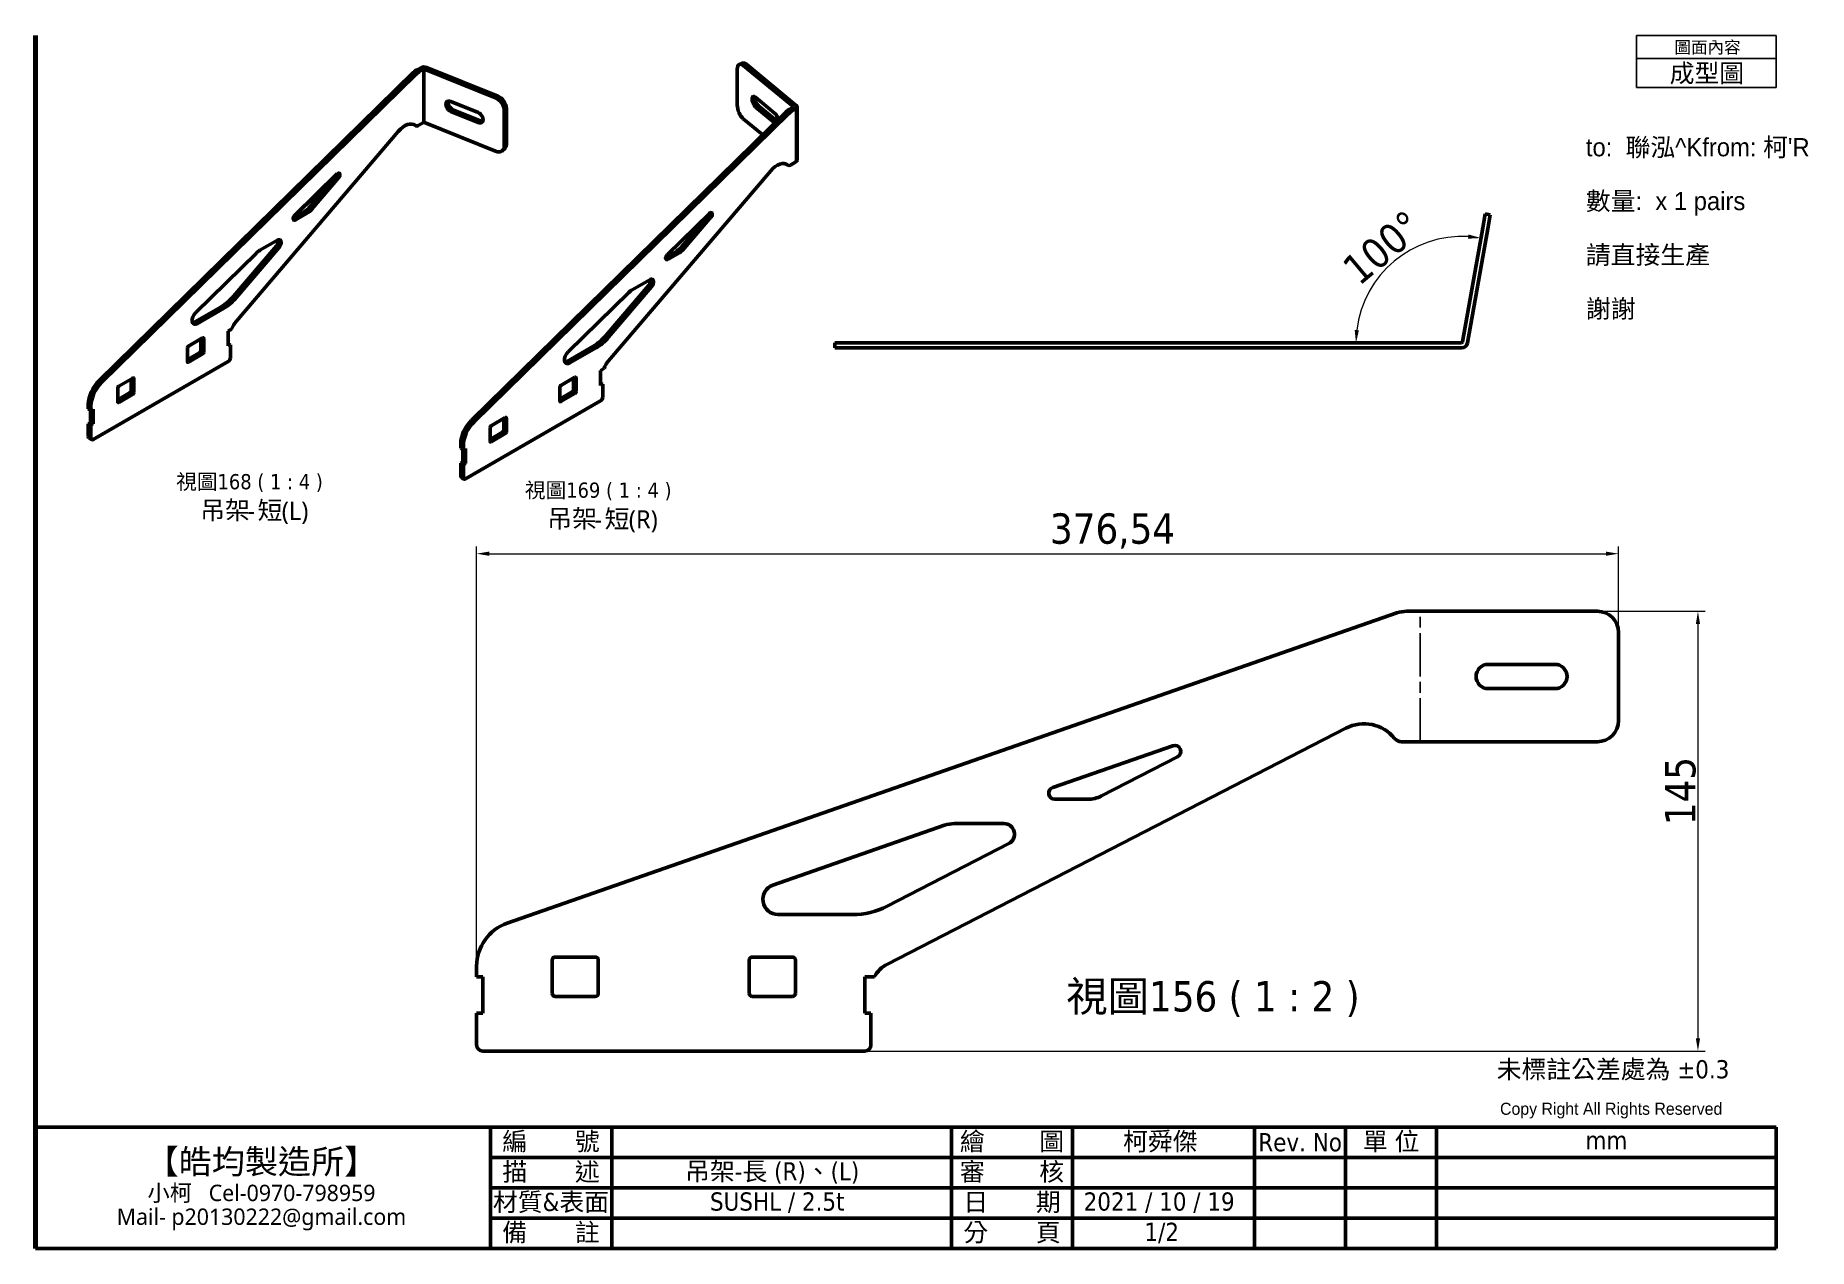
# Model space of a CAD drawing. Header units: millimetres. Extents: x 10 to 595, y 10 to 410.
import ezdxf
from ezdxf.enums import TextEntityAlignment as Align

# ---------------------------------------------------------------- set-up
doc = ezdxf.new("R2010")
doc.units = ezdxf.units.MM
doc.header["$LTSCALE"] = 2
doc.linetypes.add('CHAIN', pattern=[0.3543, 0.2362, -0.0295, 0.0591, -0.0295])
for name, color, linetype, lineweight in [('可見 (ISO)', 7, 'Continuous', 50), ('圖框 (ISO)', 7, 'Continuous', 70), ('折彎中心線 (ISO)', 7, 'CHAIN', 25), ('標註 (ISO)', 12, 'Continuous', 18), ('標題 (ISO)', 7, 'Continuous', 50), ('窄部可見 (ISO)', 7, 'Continuous', 35), ('符號 (ISO)', 7, 'Continuous', 25)]:
    doc.layers.add(name, color=color, linetype=linetype, lineweight=lineweight)
doc.styles.add('@2.0標示文字 (ISO)', font='tahoma_0.ttf')
doc.styles.add('@2.5註記文字 (ISO)', font='tahoma_0.ttf')
doc.styles.add('@3.0標示文字 (ISO)', font='tahoma_0.ttf')
doc.styles.add('文字型式111', font='Microsoft JhengHei.ttf')
doc.styles.add('文字型式117', font='segoeui_0.ttf')
doc.styles.add('標示文字 (ISO)', font='tahoma_0.ttf')
doc.styles.add('註記文字 (ISO)', font='tahoma_0.ttf')
doc.dimstyles.new('預設 (ISO)', dxfattribs={"dimscale": 2, "dimtxt": 5, "dimasz": 2.1, "dimexe": 1.2, "dimexo": 0.5, "dimgap": 0.3, "dimtad": 1, "dimrnd": 1e-08, "dimtxsty": '標示文字 (ISO)', "dimcen": 0.09, "dimdle": 3, "dimclrd": 256, "dimclre": 256, "dimclrt": 256, "dimazin": 2, "dimtfac": 1, "dimtmove": 0, "dimatfit": 3, "dimfxl": 0, "dimtolj": 1, "dimtzin": 0, "dimlwd": -1, "dimlwe": -1, "dimarcsym": 0})

# ---------------------------------------------------------------- blocks, each defined once
blk = doc.blocks.new('圖框 預設圖框')
at = {"layer": '圖框 (ISO)', "flags": 128}
blk.add_lwpolyline([(5, 5), (5, 205)], dxfattribs=at)
blk = doc.blocks.new('標題欄框 KSJ-單位mm')
at = {"layer": '標題 (ISO)'}
for p, q in [((41.84, 139.37), (328.84, 139.37)), ((41.84, 130.09), (41.84, 139.37)), ((116.84, 139.37), (116.84, 119.37)), ((136.84, 139.37), (136.84, 119.37)), ((136.84, 139.37), (136.84, 119.37)), ((192.84, 139.37), (192.84, 119.37)), ((212.84, 139.37), (212.84, 119.37)), ((212.84, 139.37), (212.84, 119.37)), ((242.84, 139.37), (242.84, 119.37)), ((257.84, 139.37), (257.84, 119.37)), ((272.84, 139.37), (272.84, 119.37)), ((328.84, 133.09), (328.84, 139.37)), ((116.84, 134.37), (192.84, 134.37)), ((192.84, 134.37), (212.84, 134.37)), ((212.84, 134.37), (242.84, 134.37)), ((242.84, 134.37), (328.84, 134.37)), ((328.84, 133.09), (328.84, 119.37)), ((41.84, 119.37), (41.84, 130.09)), ((116.84, 129.37), (192.84, 129.37)), ((192.84, 129.37), (242.84, 129.37)), ((242.84, 129.37), (328.84, 129.37)), ((116.84, 124.37), (192.84, 124.37)), ((192.84, 124.37), (242.84, 124.37)), ((242.84, 124.37), (328.84, 124.37)), ((41.84, 119.37), (328.84, 119.37)), ((242.84, 119.37), (328.84, 119.37))]:
    blk.add_line(p, q, dxfattribs=at)
at = {"layer": '標題 (ISO)', "insert": (283.3, 143.41), "char_height": 2, "attachment_point": 1, "style": '註記文字 (ISO)'}
blk.add_mtext('\\f新細明體|b0|i0;\\H2.0000;Copy Right All Rights Reserved', dxfattribs=at)
at = {"layer": '標題 (ISO)', "char_height": 3, "attachment_point": 5, "style": '註記文字 (ISO)'}
for s, insert, width in [('編       號', (126.84, 136.87), 20), ('繪        圖        ', (202.84, 136.87), 20), ('Rev. No', (250.34, 136.87), 15), ('單 位 ', (265.34, 136.87), 15), ('mm', (300.84, 137.21), 56), ('描       述', (126.84, 131.87), 20), ('審        核', (202.84, 131.87), 20), ('材質&表面', (126.84, 126.87), 20), ('日       期', (202.84, 126.87), 20), ('備       註', (126.84, 121.87), 20), ('分       頁', (202.84, 121.87), 20)]:
    blk.add_mtext(s, dxfattribs=dict(at, insert=insert, width=width))
at = {"layer": '標題 (ISO)', "insert": (79.1, 129.03), "char_height": 3, "width": 74.2489, "attachment_point": 5, "line_spacing_factor": 0.871881, "style": '註記文字 (ISO)'}
blk.add_mtext('{\\fMicrosoft JhengHei|b1|i0|c136|p34;\\H1.33333x;【皓均製造所】\\P\\fMicrosoft JhengHei|b0|i0|c136|p34;\\H0.675x;小柯   \\fMicrosoft JhengHei|b0|i0|c0|p34;Cel-\\f@Microsoft JhengHei|b0|i0|c0|p34;0970-798959\\H1.40979x; \\H0.70932x;\\P\\fMicrosoft JhengHei|b0|i0|c0|p34;Mail- \\f@Microsoft JhengHei|b0|i0|c0|p34;p20130222@gmail.com\\H1.08693x; }', dxfattribs=at)
at = {"layer": '標題 (ISO)', "style": '註記文字 (ISO)'}
for tag, p in [('請輸入編號', (164.84, 136.87)), ('請輸入審核人員', (227.84, 131.87)), ('(變更序號)輸入1', (250.34, 131.87)), ('變更的日期1', (265.34, 131.87)), ('設計變更的內容1', (300.84, 131.87)), ('(變更序號)輸入2', (250.34, 126.87)), ('變更的日期2', (265.34, 126.87)), ('設計變更的內容2', (300.84, 126.87)), ('請輸入備註', (164.84, 121.87)), ('(變更序號)輸入3', (250.34, 121.87)), ('變更的日期3', (265.34, 121.87)), ('設計變更的內容3', (300.84, 121.87))]:
    blk.add_attdef(tag, text='', height=3, dxfattribs=at).set_placement(p, align=Align.MIDDLE_CENTER)
for tag, p in [('請輸入繪圖人員_001', (221.16, 135.53)), ('請輸入描述_001', (148.94, 130.6)), ('請輸入材質&表面處理_001', (153.05, 125.62)), ('請輸入日期_001', (214.65, 125.62)), ('請輸入分頁_001', (224.67, 120.62))]:
    blk.add_attdef(tag, p, '', height=3, dxfattribs=at)
blk = doc.blocks.new('表格1')
at = {"layer": '符號 (ISO)'}
for p, q in [((268.95, 205), (292, 205)), ((268.95, 205), (268.95, 201.22)), ((292, 205), (292, 201.22)), ((268.95, 201.22), (292, 201.22)), ((268.95, 201.22), (268.95, 196.44)), ((292, 201.22), (292, 196.44)), ((268.95, 196.44), (292, 196.44))]:
    blk.add_line(p, q, dxfattribs=at)
at = {"layer": '符號 (ISO)', "attachment_point": 7}
for s, insert, char_height, style in [('圖面內容', (275.21, 201.83), 2, '@2.0標示文字 (ISO)'), ('成型圖', (274.42, 196.92), 3, '@3.0標示文字 (ISO)')]:
    blk.add_mtext(s, dxfattribs=dict(at, insert=insert, char_height=char_height, style=style))
blk = doc.blocks.new('*D11')
at = {"layer": 'Defpoints', "color": 0}
for p in [(487.19, 346.55), (466.61, 340.87), (475.83, 308.65), (480.51, 308.65)]:
    blk.add_point(p, dxfattribs=at)
at = {"layer": '標註 (ISO)'}
blk.add_arc((480.51, 308.65), 35.09, 86.86251, 173.13749, dxfattribs=at)
for points in [[(482.51, 344.38), (482.35, 342.99), (486.6, 343.21)], [(446.38, 312.8), (444.98, 312.89), (445.42, 308.65)]]:
    blk.add_solid(points, dxfattribs=at)
at = {"layer": '標註 (ISO)', "insert": (450.88, 343.96), "char_height": 10, "attachment_point": 2, "rotation": 40, "style": '標示文字 (ISO)'}
blk.add_mtext('\\A1;100°', dxfattribs=at)
blk = doc.blocks.new('*D12')
at = {"layer": 'Defpoints', "color": 0}
for p in [(532, 239.12), (532, 213.12), (155.46, 103.12)]:
    blk.add_point(p, dxfattribs=at)
at = {"layer": '標註 (ISO)'}
for p, q in [((155.46, 104.12), (155.46, 241.52)), ((532, 214.12), (532, 241.52)), ((159.66, 239.12), (527.8, 239.12))]:
    blk.add_line(p, q, dxfattribs=at)
for points in [[(159.66, 239.82), (159.66, 238.42), (155.46, 239.12)], [(527.8, 239.82), (527.8, 238.42), (532, 239.12)]]:
    blk.add_solid(points, dxfattribs=at)
at = {"layer": '標註 (ISO)', "insert": (365.15, 252.42), "char_height": 10, "attachment_point": 2, "style": '標示文字 (ISO)'}
blk.add_mtext('\\A1;376,54', dxfattribs=at)
blk = doc.blocks.new('*D13')
at = {"layer": 'Defpoints', "color": 0}
for p in [(525, 220.12), (283.46, 75.12), (558.16, 75.12)]:
    blk.add_point(p, dxfattribs=at)
at = {"layer": '標註 (ISO)'}
for p, q in [((526, 220.12), (560.56, 220.12)), ((558.16, 215.92), (558.16, 79.32)), ((284.46, 75.12), (560.56, 75.12))]:
    blk.add_line(p, q, dxfattribs=at)
for points in [[(557.46, 215.92), (558.86, 215.92), (558.16, 220.12)], [(557.46, 79.32), (558.86, 79.32), (558.16, 75.12)]]:
    blk.add_solid(points, dxfattribs=at)
at = {"layer": '標註 (ISO)', "insert": (547.32, 160.84), "char_height": 10, "attachment_point": 2, "rotation": 90, "style": '標示文字 (ISO)'}
blk.add_mtext('\\A1;145', dxfattribs=at)

msp = doc.modelspace()

# ---------------------------------------------------------------- linework, layer by layer
at = {"layer": '可見 (ISO)'}
for p, q in [((134.689, 397.79), (30.978, 296.157)), ((137.022, 399.365), (135.853, 398.69)), ((137.906, 398.855), (136.737, 398.18)), ((161.696, 389.383), (138.227, 398.871)), ((162.413, 389.974), (138.944, 399.462)), ((241.392, 387.048), (241.392, 398.887)), ((242.088, 400.476), (243.112, 400.89)), ((243.4, 400.089), (259.833, 386.539)), ((244.424, 400.503), (260.857, 386.953)), ((135.573, 397.28), (31.862, 295.647)), ((146.951, 388.199), (155.962, 384.557)), ((165.28, 374.118), (165.28, 385.957)), ((253.724, 384.432), (247.415, 389.634)), ((247.415, 386.368), (253.724, 381.166)), ((248.439, 386.782), (254.454, 381.822)), ((259.805, 386.354), (258.636, 385.679)), ((261.129, 368.902), (261.129, 386.456)), ((134.608, 380.655), (135.389, 380.205)), ((136.139, 380.279), (137.906, 381.3)), ((138.227, 381.316), (161.696, 371.828)), ((155.962, 381.291), (146.951, 384.933)), ((156.679, 381.882), (147.668, 385.524)), ((257.472, 384.78), (153.761, 283.147)), ((258.356, 384.269), (154.645, 282.637)), ((164.563, 373.527), (164.563, 385.366)), ((249.798, 377.259), (243.4, 382.535)), ((260.689, 385.844), (259.52, 385.169)), ((76.185, 315.732), (129.647, 378.355)), ((164.64, 372.577), (163.923, 371.986)), ((95.469, 350.629), (109.455, 364.335)), ((109.127, 363.669), (100.257, 353.279)), ((110.011, 363.159), (101.141, 352.769)), ((198.968, 302.722), (252.43, 365.344)), ((257.391, 367.645), (258.172, 367.194)), ((258.922, 367.269), (260.689, 368.289)), ((98.639, 351.893), (95.017, 349.802)), ((99.523, 351.383), (95.702, 349.176)), ((218.252, 337.619), (232.238, 351.324)), ((487.194, 346.547), (488.005, 351.143)), ((488.005, 351.143), (489.646, 350.854)), ((488.836, 346.258), (489.646, 350.854)), ((231.91, 350.659), (223.04, 340.268)), ((232.794, 350.148), (223.924, 339.758)), ((487.194, 346.547), (480.561, 308.927)), ((488.836, 346.258), (482.202, 308.637)), ((89.453, 340.624), (75.282, 324.024)), ((90.336, 340.113), (76.166, 323.514)), ((84.013, 339.162), (89.77, 342.486)), ((62.851, 318.665), (82.849, 338.262)), ((221.422, 338.882), (217.8, 336.791)), ((222.306, 338.372), (218.485, 336.166)), ((212.236, 327.613), (198.065, 311.014)), ((206.796, 326.151), (212.553, 329.475)), ((185.634, 305.655), (205.632, 325.252)), ((213.119, 327.103), (198.948, 310.504)), ((71.238, 320.56), (62.549, 315.543)), ((72.122, 320.049), (63.433, 315.033)), ((60.443, 307.591), (65.11, 310.285)), ((64.579, 309.979), (64.579, 306.101)), ((65.463, 310.081), (65.463, 305.59)), ((73.56, 312.51), (74.684, 313.159)), ((73.56, 307.611), (73.56, 312.51)), ((60.089, 302.488), (60.089, 306.978)), ((64.226, 305.488), (60.089, 303.1)), ((65.11, 304.978), (60.443, 302.283)), ((74.267, 308.019), (73.56, 308.428)), ((74.267, 308.019), (73.56, 307.611)), ((74.267, 303.733), (74.267, 308.019)), ((194.021, 307.549), (185.332, 302.533)), ((194.905, 307.039), (186.216, 302.022)), ((273.566, 308.651), (280.273, 308.651)), ((273.566, 308.651), (273.566, 306.984)), ((273.566, 306.984), (280.273, 306.984)), ((475.833, 308.651), (280.273, 308.651)), ((475.833, 306.984), (280.273, 306.984)), ((475.833, 308.651), (478.028, 308.651)), ((475.833, 306.984), (478.028, 306.984)), ((480.232, 308.651), (478.028, 308.651)), ((480.232, 306.984), (478.028, 306.984)), ((29.012, 276.788), (73.56, 302.508)), ((196.343, 299.5), (197.467, 300.149)), ((196.343, 294.601), (196.343, 299.5)), ((37.108, 289.219), (37.108, 293.71)), ((37.462, 294.323), (42.129, 297.017)), ((41.598, 296.711), (41.598, 292.832)), ((42.482, 296.813), (42.482, 292.322)), ((182.872, 289.477), (182.872, 293.968)), ((187.009, 292.478), (182.872, 290.089)), ((183.226, 294.58), (187.893, 297.275)), ((187.362, 296.968), (187.362, 293.09)), ((188.246, 297.07), (188.246, 292.58)), ((196.343, 295.417), (197.05, 295.009)), ((197.05, 295.009), (196.343, 294.601)), ((197.05, 290.722), (197.05, 295.009)), ((27.421, 288.321), (27.421, 286.892)), ((28.305, 286.382), (27.421, 286.892)), ((28.128, 286.484), (28.128, 282.402)), ((28.305, 287.811), (28.305, 286.382)), ((28.305, 286.382), (29.012, 286.79)), ((29.012, 286.79), (29.012, 281.891)), ((41.245, 292.22), (37.108, 289.832)), ((42.129, 291.71), (37.462, 289.015)), ((151.795, 263.778), (196.343, 289.497)), ((187.893, 291.967), (183.226, 289.273)), ((28.128, 282.402), (27.421, 281.993)), ((28.305, 281.483), (27.421, 281.993)), ((27.421, 281.993), (27.421, 277.707)), ((29.012, 281.891), (28.128, 282.402)), ((29.012, 281.891), (28.305, 281.483)), ((28.305, 281.483), (28.305, 277.197)), ((159.891, 276.209), (159.891, 280.7)), ((160.245, 281.312), (164.912, 284.007)), ((164.381, 283.7), (164.381, 279.822)), ((165.265, 283.802), (165.265, 279.312)), ((27.628, 277.249), (28.512, 276.739)), ((150.204, 275.311), (150.204, 273.882)), ((151.088, 274.801), (151.088, 273.372)), ((164.028, 279.21), (159.891, 276.821)), ((164.912, 278.699), (160.245, 276.005)), ((150.204, 273.882), (151.088, 273.372)), ((150.911, 269.391), (150.204, 268.983)), ((150.204, 268.983), (150.204, 264.696)), ((150.204, 268.983), (151.088, 268.473)), ((150.911, 273.474), (150.911, 269.391)), ((150.911, 269.391), (151.795, 268.881)), ((151.088, 273.372), (151.795, 273.78)), ((151.795, 273.78), (151.795, 268.881)), ((150.411, 264.239), (151.295, 263.728)), ((151.795, 268.881), (151.088, 268.473)), ((151.088, 268.473), (151.088, 264.186)), ((458.864, 219.567), (165.525, 117.288)), ((524.999, 220.124), (462.157, 220.124)), ((531.999, 184.124), (531.999, 213.124)), ((488.999, 202.624), (510.999, 202.624)), ((510.999, 194.624), (488.999, 194.624)), ((290.889, 103.804), (442.102, 181.591)), ((345.433, 162.013), (384.99, 175.805)), ((460.463, 177.124), (524.999, 177.124)), ((386.563, 172.138), (361.474, 159.232)), ((356.9, 158.124), (346.091, 158.124)), ((253.176, 129.845), (309.737, 149.567)), ((313.029, 150.124), (329.314, 150.124)), ((330.915, 143.512), (290.834, 122.893)), ((279.398, 120.124), (254.822, 120.124)), ((181.363, 106.124), (194.563, 106.124)), ((246.363, 106.124), (259.563, 106.124)), ((155.463, 103.124), (155.463, 99.624)), ((155.463, 99.624), (157.463, 99.624)), ((157.463, 99.624), (157.463, 87.624)), ((180.363, 94.124), (180.363, 105.124)), ((195.563, 105.124), (195.563, 94.124)), ((245.363, 94.124), (245.363, 105.124)), ((260.563, 105.124), (260.563, 94.124)), ((283.463, 87.624), (283.463, 99.624)), ((283.463, 99.624), (286.643, 99.624)), ((194.563, 93.124), (181.363, 93.124)), ((259.563, 93.124), (246.363, 93.124)), ((157.463, 87.624), (155.463, 87.624)), ((155.463, 87.624), (155.463, 77.124)), ((285.463, 87.624), (283.463, 87.624)), ((285.463, 77.124), (285.463, 87.624)), ((157.463, 75.124), (283.463, 75.124))]:
    msp.add_line(p, q, dxfattribs=at)
for centre, radius, start, end in [((480.232, 308.984), 0.333, 270, 350), ((480.232, 308.984), 2, 270, 350), ((462.157, 210.124), 10, 90, 109.222142), ((524.999, 213.124), 7, 0, 90), ((488.999, 198.624), 4, 90, 270), ((510.999, 198.624), 4, 270, 90), ((448.049, 170.031), 13, 39.111962, 117.222142), ((524.999, 184.124), 7, 270, 0), ((385.648, 173.917), 2, 297.222142, 109.222142), ((460.463, 180.124), 3, 219.111962, 270), ((346.091, 160.124), 2, 109.222142, 270), ((356.9, 168.124), 10, 270, 297.222142), ((313.029, 140.124), 10, 90, 109.222142), ((329.314, 146.624), 3.5, 297.222142, 90), ((254.822, 125.124), 5, 109.222142, 270), ((279.398, 145.124), 25, 270, 297.222142), ((170.463, 103.124), 15, 109.222142, 180), ((181.363, 105.124), 1, 90, 180), ((194.563, 105.124), 1, 0, 90), ((246.363, 105.124), 1, 90, 180), ((259.563, 105.124), 1, 0, 90), ((295.463, 94.912), 10, 117.222142, 151.884415), ((181.363, 94.124), 1, 180, 270), ((194.563, 94.124), 1, 270, 0), ((246.363, 94.124), 1, 180, 270), ((259.563, 94.124), 1, 270, 0), ((157.463, 77.124), 2, 180, 270), ((283.463, 77.124), 2, 270, 0)]:
    msp.add_arc(centre, radius, start, end, dxfattribs=at)
for centre, major_axis, ratio, start_param, end_param in [((135.853, 394.607), (-2.5, -4.33), 0.5773503, 3.9269908, 4.2624805), ((136.737, 394.097), (-2.5, -4.33), 0.5773503, 3.9269908, 4.2624805), ((138.083, 398.753), (-1.5, 0), 0.5773503, 4.1015237, 5.4977871), ((138.083, 398.753), (-0.25, 0), 0.5773503, 4.1015237, 5.4977871), ((243.4, 397.232), (-1.312, 3.245), 0.4683232, 5.5710674, 7.1418637), ((244.424, 397.646), (-1.312, 3.245), 0.4683232, 5.5710674, 6.2831853), ((146.951, 386.566), (-1.272, 1.543), 0.6688348, 5.3938976, 8.5354903), ((147.668, 387.157), (-1.272, 1.543), 0.6688348, 0.3547375, 2.2523049), ((161.696, 386.525), (-2.227, 2.7), 0.6688348, 3.8231013, 5.3938976), ((162.413, 387.116), (-2.227, 2.7), 0.6688348, 3.8231013, 5.3938976), ((243.4, 385.392), (-1.312, 3.245), 0.4683232, 0.8586784, 2.4294747), ((247.415, 388.001), (-0.75, 1.854), 0.4683232, 5.5710674, 8.71266), ((248.439, 388.415), (0.75, -1.854), 0.4683232, 3.7721252, 5.5710674), ((259.629, 386.456), (0.25, 0), 0.5773503, 5.4977871, 6.8940505), ((259.629, 386.456), (1.5, 0), 0.5773503, 5.4977871, 6.8940505), ((131.749, 374.849), (3.25, 5.629), 0.5773503, 6.1804197, 7.5436995), ((136.139, 381.504), (-0.75, -1.299), 0.5773503, 6.1804197, 7.0685835), ((138.083, 381.198), (0.25, 0), 0.5773503, 0.9599311, 2.3561945), ((155.962, 382.924), (1.272, -1.543), 0.6688348, 5.3938976, 8.5354903), ((156.679, 383.515), (1.272, -1.543), 0.6688348, 5.3938976, 5.9284478), ((253.724, 382.799), (-0.75, 1.854), 0.4683232, 4.2062621, 5.5710674), ((253.724, 382.799), (0.75, -1.854), 0.4683232, 5.5710674, 5.6000371), ((258.636, 381.597), (-2.5, -4.33), 0.5773503, 3.9269908, 4.2624805), ((259.52, 381.087), (-2.5, -4.33), 0.5773503, 3.9269908, 4.2624805), ((161.696, 374.686), (2.227, -2.7), 0.6688348, 5.3938976, 6.9646939), ((162.413, 375.277), (2.227, -2.7), 0.6688348, 0, 0.6815086), ((254.532, 361.839), (3.25, 5.629), 0.5773503, 6.1804197, 7.5436995), ((259.629, 368.902), (1.5, 0), 0.5773503, 5.4977871, 6.2831853), ((108.804, 364.208), (-0.5, -0.866), 0.5773503, 1.2605142, 2.0574913), ((109.687, 363.698), (0.5, 0.866), 0.5773503, 4.4021068, 7.4040731), ((258.922, 368.494), (-0.75, -1.299), 0.5773503, 6.1804197, 7.0685835), ((98.639, 355.975), (-2.5, -4.33), 0.5773503, 0.7853982, 1.2605142), ((99.523, 355.465), (-2.5, -4.33), 0.5773503, 0.7853982, 1.2605142), ((231.587, 351.198), (-0.5, -0.866), 0.5773503, 1.2605142, 2.0574913), ((232.47, 350.688), (0.5, 0.866), 0.5773503, 4.4021068, 7.4040731), ((95.702, 349.993), (-0.5, -0.866), 0.5773503, 4.2624805, 7.0685835), ((84.013, 335.079), (2.5, 4.33), 0.5773503, 0.7853982, 1.1208878), ((88.887, 341.567), (-0.875, -1.516), 0.5773503, 1.2605142, 2.6121223), ((89.77, 341.057), (0.875, 1.516), 0.5773503, 4.4021068, 7.0685835), ((221.422, 342.965), (-2.5, -4.33), 0.5773503, 0.7853982, 1.2605142), ((222.306, 342.455), (-2.5, -4.33), 0.5773503, 0.7853982, 1.2605142), ((218.485, 336.982), (-0.5, -0.866), 0.5773503, 4.2624805, 7.0685835), ((211.669, 328.557), (-0.875, -1.516), 0.5773503, 1.2605142, 2.6121223), ((212.553, 328.047), (0.875, 1.516), 0.5773503, 4.4021068, 7.0685835), ((71.238, 330.766), (-6.25, -10.825), 0.5773503, 0.7853982, 1.2605142), ((72.122, 330.255), (-6.25, -10.825), 0.5773503, 0.7853982, 1.2605142), ((206.796, 322.069), (2.5, 4.33), 0.5773503, 0.7853982, 1.1208878), ((63.433, 317.074), (-1.25, -2.165), 0.5773503, 4.2624805, 7.0685835), ((77.802, 313.036), (2.5, 4.33), 0.5773503, 1.2605142, 1.865485), ((62.549, 317.584), (-1.25, -2.165), 0.5773503, 0.3613671, 0.7853982), ((65.11, 309.877), (0.25, 0.433), 0.5773503, 5.4977871, 7.0685835), ((194.021, 317.755), (-6.25, -10.825), 0.5773503, 0.7853982, 1.2605142), ((194.905, 317.245), (-6.25, -10.825), 0.5773503, 0.7853982, 1.2605142), ((60.443, 307.182), (0.25, 0.433), 0.5773503, 0.7853982, 2.3561945), ((64.226, 305.896), (-0.25, -0.433), 0.5773503, 0.7853982, 2.3561945), ((65.11, 305.386), (-0.25, -0.433), 0.5773503, 0.7853982, 2.3561945), ((186.216, 304.063), (-1.25, -2.165), 0.5773503, 4.2624805, 7.0685835), ((60.443, 302.692), (-0.25, -0.433), 0.5773503, 5.4977871, 7.0685835), ((73.56, 303.324), (0.5, 0.866), 0.5773503, 3.9269908, 5.4977871), ((185.332, 304.574), (-1.25, -2.165), 0.5773503, 0.3613671, 0.7853982), ((200.585, 300.025), (2.5, 4.33), 0.5773503, 1.2605142, 1.865485), ((32.724, 291.383), (-3.75, -6.495), 0.5773503, 4.2624805, 5.4977871), ((33.608, 290.873), (-3.75, -6.495), 0.5773503, 4.2624805, 5.4977871), ((37.462, 293.914), (0.25, 0.433), 0.5773503, 0.7853982, 2.3561945), ((41.245, 292.628), (-0.25, -0.433), 0.5773503, 0.7853982, 2.3561945), ((42.129, 296.609), (0.25, 0.433), 0.5773503, 5.4977871, 7.0685835), ((42.129, 292.118), (-0.25, -0.433), 0.5773503, 0.7853982, 2.3561945), ((183.226, 294.172), (0.25, 0.433), 0.5773503, 0.7853982, 2.3561945), ((187.009, 292.886), (-0.25, -0.433), 0.5773503, 0.7853982, 2.3561945), ((187.893, 296.866), (0.25, 0.433), 0.5773503, 5.4977871, 7.0685835), ((187.893, 292.376), (-0.25, -0.433), 0.5773503, 0.7853982, 2.3561945), ((37.462, 289.424), (-0.25, -0.433), 0.5773503, 5.4977871, 7.0685835), ((183.226, 289.681), (-0.25, -0.433), 0.5773503, 5.4977871, 7.0685835), ((196.343, 290.314), (0.5, 0.866), 0.5773503, 3.9269908, 5.4977871), ((155.507, 278.373), (-3.75, -6.495), 0.5773503, 4.2624805, 5.4977871), ((156.391, 277.862), (-3.75, -6.495), 0.5773503, 4.2624805, 5.4977871), ((160.245, 280.904), (0.25, 0.433), 0.5773503, 0.7853982, 2.3561945), ((164.912, 283.598), (0.25, 0.433), 0.5773503, 5.4977871, 7.0685835), ((28.128, 278.115), (-0.5, -0.866), 0.5773503, 5.4977871, 6.2831853), ((29.012, 277.605), (-0.5, -0.866), 0.5773503, 5.4977871, 7.0685835), ((160.245, 276.413), (-0.25, -0.433), 0.5773503, 5.4977871, 7.0685835), ((164.028, 279.618), (-0.25, -0.433), 0.5773503, 0.7853982, 2.3561945), ((164.912, 279.108), (-0.25, -0.433), 0.5773503, 0.7853982, 2.3561945), ((150.911, 265.105), (-0.5, -0.866), 0.5773503, 5.4977871, 6.2831853), ((151.795, 264.594), (-0.5, -0.866), 0.5773503, 5.4977871, 7.0685835)]:
    msp.add_ellipse(centre, major_axis=major_axis, ratio=ratio, start_param=start_param, end_param=end_param, dxfattribs=at)
at = {"layer": '折彎中心線 (ISO)', "ltscale": 30.341518}
msp.add_line((466.58, 177.124), (466.58, 220.124), dxfattribs=at)
at = {"layer": '窄部可見 (ISO)'}
for p, q in [((135.573, 397.28), (134.689, 397.79)), ((136.737, 398.18), (135.853, 398.69)), ((137.906, 381.3), (137.906, 398.855)), ((138.227, 381.316), (138.227, 398.871)), ((243.4, 400.089), (244.424, 400.503)), ((161.696, 389.383), (162.413, 389.974)), ((164.563, 385.366), (165.28, 385.957)), ((247.415, 386.368), (248.439, 386.782)), ((259.833, 386.374), (259.833, 386.539)), ((135.316, 380.256), (134.649, 380.641)), ((146.951, 384.933), (147.668, 385.524)), ((155.962, 381.291), (156.679, 381.882)), ((253.724, 381.166), (253.827, 381.208)), ((257.472, 384.78), (258.356, 384.269)), ((258.636, 385.679), (259.52, 385.169)), ((260.689, 385.844), (260.689, 368.289)), ((164.563, 373.527), (165.28, 374.118)), ((110.011, 363.159), (109.127, 363.669)), ((257.432, 367.631), (258.099, 367.246)), ((99.523, 351.383), (98.639, 351.893)), ((101.141, 352.769), (100.257, 353.279)), ((95.702, 349.176), (94.995, 349.585)), ((231.91, 350.659), (232.794, 350.148)), ((90.336, 340.113), (89.453, 340.624)), ((223.04, 340.268), (223.924, 339.758)), ((217.778, 336.574), (218.485, 336.166)), ((221.422, 338.882), (222.306, 338.372)), ((212.236, 327.613), (213.119, 327.103)), ((76.166, 323.514), (75.282, 324.024)), ((72.122, 320.049), (71.238, 320.56)), ((63.433, 315.033), (62.549, 315.543)), ((65.463, 310.081), (65.11, 310.285)), ((198.065, 311.014), (198.948, 310.504)), ((65.11, 304.978), (64.226, 305.488)), ((65.463, 305.59), (64.579, 306.101)), ((194.021, 307.549), (194.905, 307.039)), ((60.443, 302.283), (60.089, 302.488)), ((185.332, 302.533), (186.216, 302.022)), ((31.862, 295.647), (30.978, 296.157)), ((42.482, 292.322), (41.598, 292.832)), ((42.482, 296.813), (42.129, 297.017)), ((187.009, 292.478), (187.893, 291.967)), ((187.362, 293.09), (188.246, 292.58)), ((187.893, 297.275), (188.246, 297.07)), ((28.305, 287.811), (27.421, 288.321)), ((37.462, 289.015), (37.108, 289.219)), ((42.129, 291.71), (41.245, 292.22)), ((182.872, 289.477), (183.226, 289.273)), ((153.761, 283.147), (154.645, 282.637)), ((164.912, 284.007), (165.265, 283.802)), ((28.305, 277.197), (27.421, 277.707)), ((150.204, 275.311), (151.088, 274.801)), ((159.891, 276.209), (160.245, 276.005)), ((164.028, 279.21), (164.912, 278.699)), ((164.381, 279.822), (165.265, 279.312)), ((150.204, 264.696), (151.088, 264.186))]:
    msp.add_line(p, q, dxfattribs=at)

# ---------------------------------------------------------------- block references
at = {"xscale": 2, "yscale": 2, "zscale": 2}
for name in ['圖框 預設圖框', '表格1']:
    msp.add_blockref(name, (0, 0), dxfattribs=at)
msp.add_blockref('標題欄框 KSJ-單位mm', (-73.689, -228.731), dxfattribs=at).add_auto_attribs({'請輸入描述_001': '吊架-長 (R)、(L)', '請輸入材質&表面處理_001': 'SUSHL / 2.5t', '請輸入繪圖人員_001': '柯舜傑', '請輸入日期_001': '2021 / 10 / 19', '請輸入分頁_001': '1/2'})

# ---------------------------------------------------------------- texts
at = {"layer": '符號 (ISO)', "insert": (521.207, 376.151), "char_height": 6, "width": 107.14246, "attachment_point": 1, "line_spacing_factor": 1.774675, "style": '註記文字 (ISO)'}
msp.add_mtext("\\f新細明體|b0|i0;\\H6.0000;to:  聯泓^Kfrom: 柯'R\\P\\f新細明體|b0|i0;\\H6.0000;數量: \\f新細明體|b0|i0;\\H6.0000; x 1 pairs\\f新細明體|b0|i0;\\H6.0000;\\P\\f新細明體|b0|i0;\\H6.0000;請直接生產\\P\\f新細明體|b0|i0;\\H6.0000;謝謝", dxfattribs=at)
at = {"layer": '符號 (ISO)', "attachment_point": 7}
for s, insert, char_height, style in [('視圖168 ( 1 : 4 )', (56.383, 259.465), 5, '@2.5註記文字 (ISO)'), ('視圖169 ( 1 : 4 )', (171.361, 256.678), 5, '@2.5註記文字 (ISO)'), ('吊架', (64.32, 249.824), 6, '文字型式111'), ('短', (83.242, 249.865), 6, '文字型式111'), ('-', (79.861, 250.262), 6, '文字型式117'), ('(L)', (91.207, 248.898), 6, '文字型式117'), ('吊架', (178.753, 247.037), 6, '文字型式111'), ('短', (197.674, 247.079), 6, '文字型式111'), ('(R)', (205.639, 246.111), 6, '文字型式117'), ('-', (194.294, 247.475), 6, '文字型式117'), ('視圖156 ( 1 : 2 )', (349.876, 86.375), 10, '標示文字 (ISO)')]:
    msp.add_mtext(s, dxfattribs=dict(at, insert=insert, char_height=char_height, style=style))
at = {"layer": '符號 (ISO)', "insert": (491.796, 72.125), "char_height": 6, "width": 111.61558, "attachment_point": 1, "style": '註記文字 (ISO)'}
msp.add_mtext('未標註公差處為 ±0.3', dxfattribs=at)

# ---------------------------------------------------------------- dimensions: what is measured, and where the dimension line sits
at = {"layer": '標註 (ISO)'}
dim = msp.add_angular_dim_3p(base=(466.615, 340.869), center=(480.512, 308.651), p1=(487.194, 346.547), p2=(475.833, 308.651), dimstyle='預設 (ISO)', override={"dimgap": 0.3, "dimse1": 1, "dimse2": 1, "dimadec": 2, "dimtol": 0, "dimlim": 0, "dimtp": 0, "dimtm": 0, "dimtdec": 2}, dxfattribs=at)
dim.commit()
dim.dimension.update_dxf_attribs({"geometry": '*D11', "text_midpoint": (457.958, 335.529), "dimtype": 165})
for base, p1, p2, angle, picture, middle in [((531.999, 239.124), (155.463, 103.124), (531.999, 213.124), 180, '*D12', (365.151, 239.124)), ((558.157, 75.124), (524.999, 220.124), (283.463, 75.124), 90, '*D13', (558.157, 160.839))]:
    dim = msp.add_linear_dim(base=base, p1=p1, p2=p2, angle=angle, dimstyle='預設 (ISO)', override={"dimgap": 0.3, "dimdec": 2, "dimtol": 0, "dimlim": 0, "dimtp": 0, "dimtm": 0, "dimtdec": 2, "dimtofl": 0, "dimatfit": 1}, dxfattribs=at)
    dim.commit()
    dim.dimension.update_dxf_attribs({"geometry": picture, "text_midpoint": middle, "dimtype": 160})

doc.saveas('drawing.dxf')
